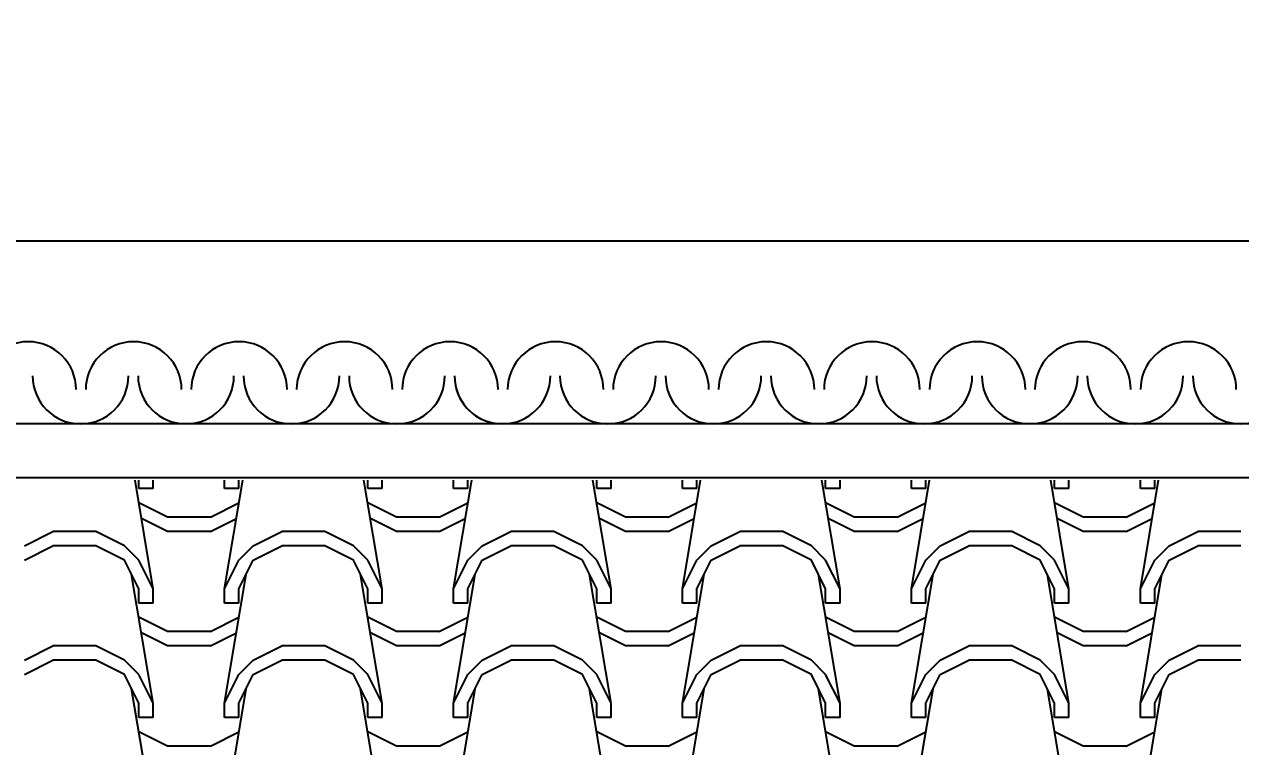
# Model space of a CAD drawing. Header units: millimetres. Extents: x -72 to 470, y 3 to 161.
# Drawn here: x 455.762 to 457.03, y 62.326 to 63.079 of the extents above; entities that cross this region are included whole.
import ezdxf

# ---------------------------------------------------------------- set-up
doc = ezdxf.new("R2010")
doc.units = ezdxf.units.MM
doc.layers.get('0').update_dxf_attribs({"color": 3})
for name, color, linetype in [('001', 1, 'Continuous'), ('COTAS', 7, 'Continuous'), ('ESQUADRIA', 3, 'Continuous')]:
    doc.layers.add(name, color=color, linetype=linetype)
doc.styles.get("Standard").update_dxf_attribs({"font": 'arial.ttf'})
doc.dimstyles.new('ISO-25', dxfattribs={"dimtxt": 0.1, "dimasz": 0.05, "dimexe": 1.25, "dimexo": 0.625, "dimgap": 0.1, "dimtad": 1, "dimzin": 1, "dimtxsty": 'Standard', "dimblk": 'ARCHTICK', "dimcen": 2.5, "dimse1": 1, "dimse2": 1, "dimazin": 3, "dimtfac": 1, "dimtmove": 0, "dimatfit": 3, "dimldrblk": 'ARCHTICK', "dimfxl": 1, "dimarcsym": 0})

# ---------------------------------------------------------------- blocks, each defined once
blk = doc.blocks.new('_ArchTick')
at = {"color": 0, "linetype": 'ByBlock', "const_width": 0.15}
blk.add_lwpolyline([(-0.5, -0.5), (0.5, 0.5)], dxfattribs=at)
blk = doc.blocks.new('*D65')
at = {"layer": 'COTAS', "color": 0, "lineweight": -2, "transparency": 16777216}
blk.add_line((452.8103, 62.8536), (463.8103, 62.8536), dxfattribs=at)
at = {"layer": 'Defpoints', "color": 0, "transparency": 16777216}
for p in [(452.8103, 62.8536), (463.8103, 62.8536), (463.8103, 62.8536)]:
    blk.add_point(p, dxfattribs=at)
at = {"layer": 'COTAS', "color": 0, "lineweight": -2, "transparency": 16777216, "xscale": 0.05, "yscale": 0.05, "zscale": 0.05, "rotation": 180}
blk.add_blockref('_ArchTick', (452.8103, 62.8536), dxfattribs=at)
at = {"layer": 'COTAS', "color": 0, "lineweight": -2, "transparency": 16777216, "xscale": 0.05, "yscale": 0.05, "zscale": 0.05}
blk.add_blockref('_ArchTick', (463.8103, 62.8536), dxfattribs=at)
at = {"layer": 'COTAS', "color": 0, "transparency": 16777216, "insert": (458.3103, 63.0137), "char_height": 0.1, "attachment_point": 5}
blk.add_mtext('11,00', dxfattribs=at)

msp = doc.modelspace()

# ---------------------------------------------------------------- linework, layer by layer
at = {"color": 2}
for p, q in [((463.6603, 62.6625), (452.9603, 62.6625)), ((463.6603, 62.6062), (452.9603, 62.6062))]:
    msp.add_line(p, q, dxfattribs=at)
at = {"layer": '001', "color": 8, "linetype": 'Continuous', "ltscale": 0.5}
for p, q in [((455.896, 62.4905), (455.8771, 62.6036)), ((455.8811, 62.595), (455.8811, 62.6036)), ((455.896, 62.595), (455.8811, 62.595)), ((455.896, 62.595), (455.896, 62.6036)), ((455.9706, 62.595), (455.9706, 62.6036)), ((455.9706, 62.4905), (455.9895, 62.6036)), ((455.9855, 62.595), (455.9706, 62.595)), ((455.9855, 62.595), (455.9855, 62.6036)), ((456.1348, 62.4905), (456.1159, 62.6036)), ((456.1199, 62.595), (456.1199, 62.6036)), ((456.1348, 62.595), (456.1199, 62.595)), ((456.1348, 62.595), (456.1348, 62.6036)), ((456.2094, 62.595), (456.2094, 62.6036)), ((456.2094, 62.4905), (456.2283, 62.6036)), ((456.2243, 62.595), (456.2094, 62.595)), ((456.2243, 62.595), (456.2243, 62.6036)), ((456.3736, 62.4905), (456.3547, 62.6036)), ((456.3587, 62.595), (456.3587, 62.6036)), ((456.3736, 62.595), (456.3587, 62.595)), ((456.3736, 62.595), (456.3736, 62.6036)), ((456.4482, 62.595), (456.4482, 62.6036)), ((456.4482, 62.4905), (456.467, 62.6036)), ((456.4631, 62.595), (456.4482, 62.595)), ((456.4631, 62.595), (456.4631, 62.6036)), ((456.6124, 62.4905), (456.5935, 62.6036)), ((456.5974, 62.595), (456.5974, 62.6036)), ((456.6124, 62.595), (456.5974, 62.595)), ((456.6124, 62.595), (456.6124, 62.6036)), ((456.687, 62.595), (456.687, 62.6036)), ((456.687, 62.4905), (456.7058, 62.6036)), ((456.7019, 62.595), (456.687, 62.595)), ((456.7019, 62.595), (456.7019, 62.6036)), ((456.8512, 62.4905), (456.8323, 62.6036)), ((456.8362, 62.595), (456.8362, 62.6036)), ((456.8512, 62.595), (456.8362, 62.595)), ((456.8512, 62.595), (456.8512, 62.6036)), ((456.9258, 62.595), (456.9258, 62.6036)), ((456.9258, 62.4905), (456.9446, 62.6036)), ((456.9407, 62.595), (456.9258, 62.595)), ((456.9407, 62.595), (456.9407, 62.6036)), ((455.9109, 62.5652), (455.8811, 62.5801)), ((455.9557, 62.5652), (455.9855, 62.5801)), ((456.1497, 62.5652), (456.1199, 62.5801)), ((456.1945, 62.5652), (456.2243, 62.5801)), ((456.3885, 62.5652), (456.3587, 62.5801)), ((456.4333, 62.5652), (456.4631, 62.5801)), ((456.6273, 62.5652), (456.5974, 62.5801)), ((456.6721, 62.5652), (456.7019, 62.5801)), ((456.8661, 62.5652), (456.8362, 62.5801)), ((456.9109, 62.5652), (456.9407, 62.5801)), ((455.9109, 62.5502), (455.8838, 62.5638)), ((455.9557, 62.5652), (455.9109, 62.5652)), ((455.9557, 62.5502), (455.9828, 62.5638)), ((456.1497, 62.5502), (456.1226, 62.5638)), ((456.1945, 62.5652), (456.1497, 62.5652)), ((456.1945, 62.5502), (456.2216, 62.5638)), ((456.3885, 62.5502), (456.3614, 62.5638)), ((456.4333, 62.5652), (456.3885, 62.5652)), ((456.4333, 62.5502), (456.4604, 62.5638)), ((456.6273, 62.5502), (456.6002, 62.5638)), ((456.6721, 62.5652), (456.6273, 62.5652)), ((456.6721, 62.5502), (456.6992, 62.5638)), ((456.8661, 62.5502), (456.8389, 62.5638)), ((456.9109, 62.5652), (456.8661, 62.5652)), ((456.9109, 62.5502), (456.938, 62.5638)), ((455.7617, 62.5353), (455.7915, 62.5502)), ((455.8363, 62.5502), (455.7915, 62.5502)), ((455.8661, 62.5353), (455.8363, 62.5502)), ((455.9557, 62.5502), (455.9109, 62.5502)), ((456.0005, 62.5353), (456.0303, 62.5502)), ((456.0751, 62.5502), (456.0303, 62.5502)), ((456.1049, 62.5353), (456.0751, 62.5502)), ((456.1945, 62.5502), (456.1497, 62.5502)), ((456.2393, 62.5353), (456.2691, 62.5502)), ((456.3139, 62.5502), (456.2691, 62.5502)), ((456.3437, 62.5353), (456.3139, 62.5502)), ((456.4333, 62.5502), (456.3885, 62.5502)), ((456.478, 62.5353), (456.5079, 62.5502)), ((456.5527, 62.5502), (456.5079, 62.5502)), ((456.5825, 62.5353), (456.5527, 62.5502)), ((456.6721, 62.5502), (456.6273, 62.5502)), ((456.7168, 62.5353), (456.7467, 62.5502)), ((456.7915, 62.5502), (456.7467, 62.5502)), ((456.8213, 62.5353), (456.7915, 62.5502)), ((456.9109, 62.5502), (456.8661, 62.5502)), ((456.9556, 62.5353), (456.9855, 62.5502)), ((457.0303, 62.5502), (456.9855, 62.5502)), ((455.7617, 62.5204), (455.7915, 62.5353)), ((455.8363, 62.5353), (455.7915, 62.5353)), ((455.8661, 62.5204), (455.8363, 62.5353)), ((455.8811, 62.5204), (455.8661, 62.5353)), ((455.9855, 62.5204), (456.0005, 62.5353)), ((456.0005, 62.5204), (456.0303, 62.5353)), ((456.0751, 62.5353), (456.0303, 62.5353)), ((456.1049, 62.5204), (456.0751, 62.5353)), ((456.1199, 62.5204), (456.1049, 62.5353)), ((456.2243, 62.5204), (456.2393, 62.5353)), ((456.2393, 62.5204), (456.2691, 62.5353)), ((456.3139, 62.5353), (456.2691, 62.5353)), ((456.3437, 62.5204), (456.3139, 62.5353)), ((456.3587, 62.5204), (456.3437, 62.5353)), ((456.4631, 62.5204), (456.478, 62.5353)), ((456.478, 62.5204), (456.5079, 62.5353)), ((456.5527, 62.5353), (456.5079, 62.5353)), ((456.5825, 62.5204), (456.5527, 62.5353)), ((456.5974, 62.5204), (456.5825, 62.5353)), ((456.7019, 62.5204), (456.7168, 62.5353)), ((456.7168, 62.5204), (456.7467, 62.5353)), ((456.7915, 62.5353), (456.7467, 62.5353)), ((456.8213, 62.5204), (456.7915, 62.5353)), ((456.8362, 62.5204), (456.8213, 62.5353)), ((456.9407, 62.5204), (456.9556, 62.5353)), ((456.9556, 62.5204), (456.9855, 62.5353)), ((457.0303, 62.5353), (456.9855, 62.5353)), ((455.8811, 62.4905), (455.8661, 62.5204)), ((455.896, 62.4905), (455.8811, 62.5204)), ((455.9706, 62.4905), (455.9855, 62.5204)), ((455.9855, 62.4905), (456.0005, 62.5204)), ((456.1199, 62.4905), (456.1049, 62.5204)), ((456.1348, 62.4905), (456.1199, 62.5204)), ((456.2094, 62.4905), (456.2243, 62.5204)), ((456.2243, 62.4905), (456.2393, 62.5204)), ((456.3587, 62.4905), (456.3437, 62.5204)), ((456.3736, 62.4905), (456.3587, 62.5204)), ((456.4482, 62.4905), (456.4631, 62.5204)), ((456.4631, 62.4905), (456.478, 62.5204)), ((456.5974, 62.4905), (456.5825, 62.5204)), ((456.6124, 62.4905), (456.5974, 62.5204)), ((456.687, 62.4905), (456.7019, 62.5204)), ((456.7019, 62.4905), (456.7168, 62.5204)), ((456.8362, 62.4905), (456.8213, 62.5204)), ((456.8512, 62.4905), (456.8362, 62.5204)), ((456.9258, 62.4905), (456.9407, 62.5204)), ((456.9407, 62.4905), (456.9556, 62.5204)), ((455.896, 62.3711), (455.8736, 62.5055)), ((455.9706, 62.3711), (455.993, 62.5055)), ((456.1348, 62.3711), (456.1124, 62.5055)), ((456.2094, 62.3711), (456.2318, 62.5055)), ((456.3736, 62.3711), (456.3512, 62.5055)), ((456.4482, 62.3711), (456.4706, 62.5055)), ((456.6124, 62.3711), (456.59, 62.5055)), ((456.687, 62.3711), (456.7094, 62.5055)), ((456.8512, 62.3711), (456.8288, 62.5055)), ((456.9258, 62.3711), (456.9482, 62.5055)), ((455.8811, 62.4756), (455.8811, 62.4905)), ((455.896, 62.4756), (455.896, 62.4905)), ((455.9706, 62.4756), (455.9706, 62.4905)), ((455.9855, 62.4756), (455.9855, 62.4905)), ((456.1199, 62.4756), (456.1199, 62.4905)), ((456.1348, 62.4756), (456.1348, 62.4905)), ((456.2094, 62.4756), (456.2094, 62.4905)), ((456.2243, 62.4756), (456.2243, 62.4905)), ((456.3587, 62.4756), (456.3587, 62.4905)), ((456.3736, 62.4756), (456.3736, 62.4905)), ((456.4482, 62.4756), (456.4482, 62.4905)), ((456.4631, 62.4756), (456.4631, 62.4905)), ((456.5974, 62.4756), (456.5974, 62.4905)), ((456.6124, 62.4756), (456.6124, 62.4905)), ((456.687, 62.4756), (456.687, 62.4905)), ((456.7019, 62.4756), (456.7019, 62.4905)), ((456.8362, 62.4756), (456.8362, 62.4905)), ((456.8512, 62.4756), (456.8512, 62.4905)), ((456.9258, 62.4756), (456.9258, 62.4905)), ((456.9407, 62.4756), (456.9407, 62.4905)), ((455.896, 62.4756), (455.8811, 62.4756)), ((455.9855, 62.4756), (455.9706, 62.4756)), ((456.1348, 62.4756), (456.1199, 62.4756)), ((456.2243, 62.4756), (456.2094, 62.4756)), ((456.3736, 62.4756), (456.3587, 62.4756)), ((456.4631, 62.4756), (456.4482, 62.4756)), ((456.6124, 62.4756), (456.5974, 62.4756)), ((456.7019, 62.4756), (456.687, 62.4756)), ((456.8512, 62.4756), (456.8362, 62.4756)), ((456.9407, 62.4756), (456.9258, 62.4756)), ((455.9109, 62.4458), (455.8811, 62.4607)), ((455.9557, 62.4458), (455.9855, 62.4607)), ((456.1497, 62.4458), (456.1199, 62.4607)), ((456.1945, 62.4458), (456.2243, 62.4607)), ((456.3885, 62.4458), (456.3587, 62.4607)), ((456.4333, 62.4458), (456.4631, 62.4607)), ((456.6273, 62.4458), (456.5974, 62.4607)), ((456.6721, 62.4458), (456.7019, 62.4607)), ((456.8661, 62.4458), (456.8362, 62.4607)), ((456.9109, 62.4458), (456.9407, 62.4607)), ((455.9109, 62.4308), (455.8838, 62.4444)), ((455.9557, 62.4458), (455.9109, 62.4458)), ((455.9557, 62.4308), (455.9828, 62.4444)), ((456.1497, 62.4308), (456.1226, 62.4444)), ((456.1945, 62.4458), (456.1497, 62.4458)), ((456.1945, 62.4308), (456.2216, 62.4444)), ((456.3885, 62.4308), (456.3614, 62.4444)), ((456.4333, 62.4458), (456.3885, 62.4458)), ((456.4333, 62.4308), (456.4604, 62.4444)), ((456.6273, 62.4308), (456.6002, 62.4444)), ((456.6721, 62.4458), (456.6273, 62.4458)), ((456.6721, 62.4308), (456.6992, 62.4444)), ((456.8661, 62.4308), (456.8389, 62.4444)), ((456.9109, 62.4458), (456.8661, 62.4458)), ((456.9109, 62.4308), (456.938, 62.4444)), ((455.7617, 62.4159), (455.7915, 62.4308)), ((455.8363, 62.4308), (455.7915, 62.4308)), ((455.8661, 62.4159), (455.8363, 62.4308)), ((455.9557, 62.4308), (455.9109, 62.4308)), ((456.0005, 62.4159), (456.0303, 62.4308)), ((456.0751, 62.4308), (456.0303, 62.4308)), ((456.1049, 62.4159), (456.0751, 62.4308)), ((456.1945, 62.4308), (456.1497, 62.4308)), ((456.2393, 62.4159), (456.2691, 62.4308)), ((456.3139, 62.4308), (456.2691, 62.4308)), ((456.3437, 62.4159), (456.3139, 62.4308)), ((456.4333, 62.4308), (456.3885, 62.4308)), ((456.478, 62.4159), (456.5079, 62.4308)), ((456.5527, 62.4308), (456.5079, 62.4308)), ((456.5825, 62.4159), (456.5527, 62.4308)), ((456.6721, 62.4308), (456.6273, 62.4308)), ((456.7168, 62.4159), (456.7467, 62.4308)), ((456.7915, 62.4308), (456.7467, 62.4308)), ((456.8213, 62.4159), (456.7915, 62.4308)), ((456.9109, 62.4308), (456.8661, 62.4308)), ((456.9556, 62.4159), (456.9855, 62.4308)), ((457.0303, 62.4308), (456.9855, 62.4308)), ((455.7617, 62.401), (455.7915, 62.4159)), ((455.8363, 62.4159), (455.7915, 62.4159)), ((455.8661, 62.401), (455.8363, 62.4159)), ((455.8811, 62.401), (455.8661, 62.4159)), ((455.9855, 62.401), (456.0005, 62.4159)), ((456.0005, 62.401), (456.0303, 62.4159)), ((456.0751, 62.4159), (456.0303, 62.4159)), ((456.1049, 62.401), (456.0751, 62.4159)), ((456.1199, 62.401), (456.1049, 62.4159)), ((456.2243, 62.401), (456.2393, 62.4159)), ((456.2393, 62.401), (456.2691, 62.4159)), ((456.3139, 62.4159), (456.2691, 62.4159)), ((456.3437, 62.401), (456.3139, 62.4159)), ((456.3587, 62.401), (456.3437, 62.4159)), ((456.4631, 62.401), (456.478, 62.4159)), ((456.478, 62.401), (456.5079, 62.4159)), ((456.5527, 62.4159), (456.5079, 62.4159)), ((456.5825, 62.401), (456.5527, 62.4159)), ((456.5974, 62.401), (456.5825, 62.4159)), ((456.7019, 62.401), (456.7168, 62.4159)), ((456.7168, 62.401), (456.7467, 62.4159)), ((456.7915, 62.4159), (456.7467, 62.4159)), ((456.8213, 62.401), (456.7915, 62.4159)), ((456.8362, 62.401), (456.8213, 62.4159)), ((456.9407, 62.401), (456.9556, 62.4159)), ((456.9556, 62.401), (456.9855, 62.4159)), ((457.0303, 62.4159), (456.9855, 62.4159)), ((455.8811, 62.3711), (455.8661, 62.401)), ((455.896, 62.3711), (455.8811, 62.401)), ((455.9706, 62.3711), (455.9855, 62.401)), ((455.9855, 62.3711), (456.0005, 62.401)), ((456.1199, 62.3711), (456.1049, 62.401)), ((456.1348, 62.3711), (456.1199, 62.401)), ((456.2094, 62.3711), (456.2243, 62.401)), ((456.2243, 62.3711), (456.2393, 62.401)), ((456.3587, 62.3711), (456.3437, 62.401)), ((456.3736, 62.3711), (456.3587, 62.401)), ((456.4482, 62.3711), (456.4631, 62.401)), ((456.4631, 62.3711), (456.478, 62.401)), ((456.5974, 62.3711), (456.5825, 62.401)), ((456.6124, 62.3711), (456.5974, 62.401)), ((456.687, 62.3711), (456.7019, 62.401)), ((456.7019, 62.3711), (456.7168, 62.401)), ((456.8362, 62.3711), (456.8213, 62.401)), ((456.8512, 62.3711), (456.8362, 62.401)), ((456.9258, 62.3711), (456.9407, 62.401)), ((456.9407, 62.3711), (456.9556, 62.401)), ((455.896, 62.2517), (455.8736, 62.3861)), ((455.9706, 62.2517), (455.993, 62.3861)), ((456.1348, 62.2517), (456.1124, 62.3861)), ((456.2094, 62.2517), (456.2318, 62.3861)), ((456.3736, 62.2517), (456.3512, 62.3861)), ((456.4482, 62.2517), (456.4706, 62.3861)), ((456.6124, 62.2517), (456.59, 62.3861)), ((456.687, 62.2517), (456.7094, 62.3861)), ((456.8512, 62.2517), (456.8288, 62.3861)), ((456.9258, 62.2517), (456.9482, 62.3861)), ((455.8811, 62.3562), (455.8811, 62.3711)), ((455.896, 62.3562), (455.896, 62.3711)), ((455.9706, 62.3562), (455.9706, 62.3711)), ((455.9855, 62.3562), (455.9855, 62.3711)), ((456.1199, 62.3562), (456.1199, 62.3711)), ((456.1348, 62.3562), (456.1348, 62.3711)), ((456.2094, 62.3562), (456.2094, 62.3711)), ((456.2243, 62.3562), (456.2243, 62.3711)), ((456.3587, 62.3562), (456.3587, 62.3711)), ((456.3736, 62.3562), (456.3736, 62.3711)), ((456.4482, 62.3562), (456.4482, 62.3711)), ((456.4631, 62.3562), (456.4631, 62.3711)), ((456.5974, 62.3562), (456.5974, 62.3711)), ((456.6124, 62.3562), (456.6124, 62.3711)), ((456.687, 62.3562), (456.687, 62.3711)), ((456.7019, 62.3562), (456.7019, 62.3711)), ((456.8362, 62.3562), (456.8362, 62.3711)), ((456.8512, 62.3562), (456.8512, 62.3711)), ((456.9258, 62.3562), (456.9258, 62.3711)), ((456.9407, 62.3562), (456.9407, 62.3711)), ((455.896, 62.3562), (455.8811, 62.3562)), ((455.9855, 62.3562), (455.9706, 62.3562)), ((456.1348, 62.3562), (456.1199, 62.3562)), ((456.2243, 62.3562), (456.2094, 62.3562)), ((456.3736, 62.3562), (456.3587, 62.3562)), ((456.4631, 62.3562), (456.4482, 62.3562)), ((456.6124, 62.3562), (456.5974, 62.3562)), ((456.7019, 62.3562), (456.687, 62.3562)), ((456.8512, 62.3562), (456.8362, 62.3562)), ((456.9407, 62.3562), (456.9258, 62.3562)), ((455.9109, 62.3264), (455.8811, 62.3413)), ((455.9557, 62.3264), (455.9855, 62.3413)), ((456.1497, 62.3264), (456.1199, 62.3413)), ((456.1945, 62.3264), (456.2243, 62.3413)), ((456.3885, 62.3264), (456.3587, 62.3413)), ((456.4333, 62.3264), (456.4631, 62.3413)), ((456.6273, 62.3264), (456.5974, 62.3413)), ((456.6721, 62.3264), (456.7019, 62.3413)), ((456.8661, 62.3264), (456.8362, 62.3413)), ((456.9109, 62.3264), (456.9407, 62.3413)), ((455.9557, 62.3264), (455.9109, 62.3264)), ((456.1945, 62.3264), (456.1497, 62.3264)), ((456.4333, 62.3264), (456.3885, 62.3264)), ((456.6721, 62.3264), (456.6273, 62.3264)), ((456.9109, 62.3264), (456.8661, 62.3264))]:
    msp.add_line(p, q, dxfattribs=at)
at = {"layer": 'ESQUADRIA', "color": 7}
for centre, start, end in [((455.7657, 62.6982), 0, 180), ((455.8757, 62.6982), 0, 180), ((455.9857, 62.6982), 0, 180), ((456.0957, 62.6982), 0, 180), ((456.0957, 62.6982), 0, 180), ((456.2057, 62.6982), 0, 180), ((456.2057, 62.6982), 0, 180), ((456.3157, 62.6982), 0, 180), ((456.4257, 62.6982), 0, 180), ((456.5357, 62.6982), 0, 180), ((456.6457, 62.6982), 0, 180), ((456.7557, 62.6982), 0, 180), ((456.8657, 62.6982), 0, 180), ((456.9757, 62.6982), 0, 180), ((455.8203, 62.7125), 180, 0), ((455.9303, 62.7125), 180, 0), ((456.0403, 62.7125), 180, 0), ((456.0403, 62.7125), 270, 0), ((456.1503, 62.7125), 180, 0), ((456.1503, 62.7125), 180, 0), ((456.2603, 62.7125), 180, 264.715), ((456.2603, 62.7125), 180, 0), ((456.3703, 62.7125), 180, 0), ((456.4803, 62.7125), 180, 0), ((456.5903, 62.7125), 180, 0), ((456.7003, 62.7125), 180, 0), ((456.8103, 62.7125), 180, 0), ((456.9203, 62.7125), 180, 0), ((457.0303, 62.7125), 180, 0)]:
    msp.add_arc(centre, 0.05, start, end, dxfattribs=at)

# ---------------------------------------------------------------- dimensions: what is measured, and where the dimension line sits
at = {"layer": 'COTAS'}
dim = msp.add_linear_dim(base=(463.8103, 62.8536), p1=(452.8103, 62.8536), p2=(463.8103, 62.8536), dimstyle='ISO-25', dxfattribs=at)
dim.commit()
dim.dimension.update_dxf_attribs({"geometry": '*D65', "text_midpoint": (458.3103, 63.0137)})

doc.saveas('drawing.dxf')
